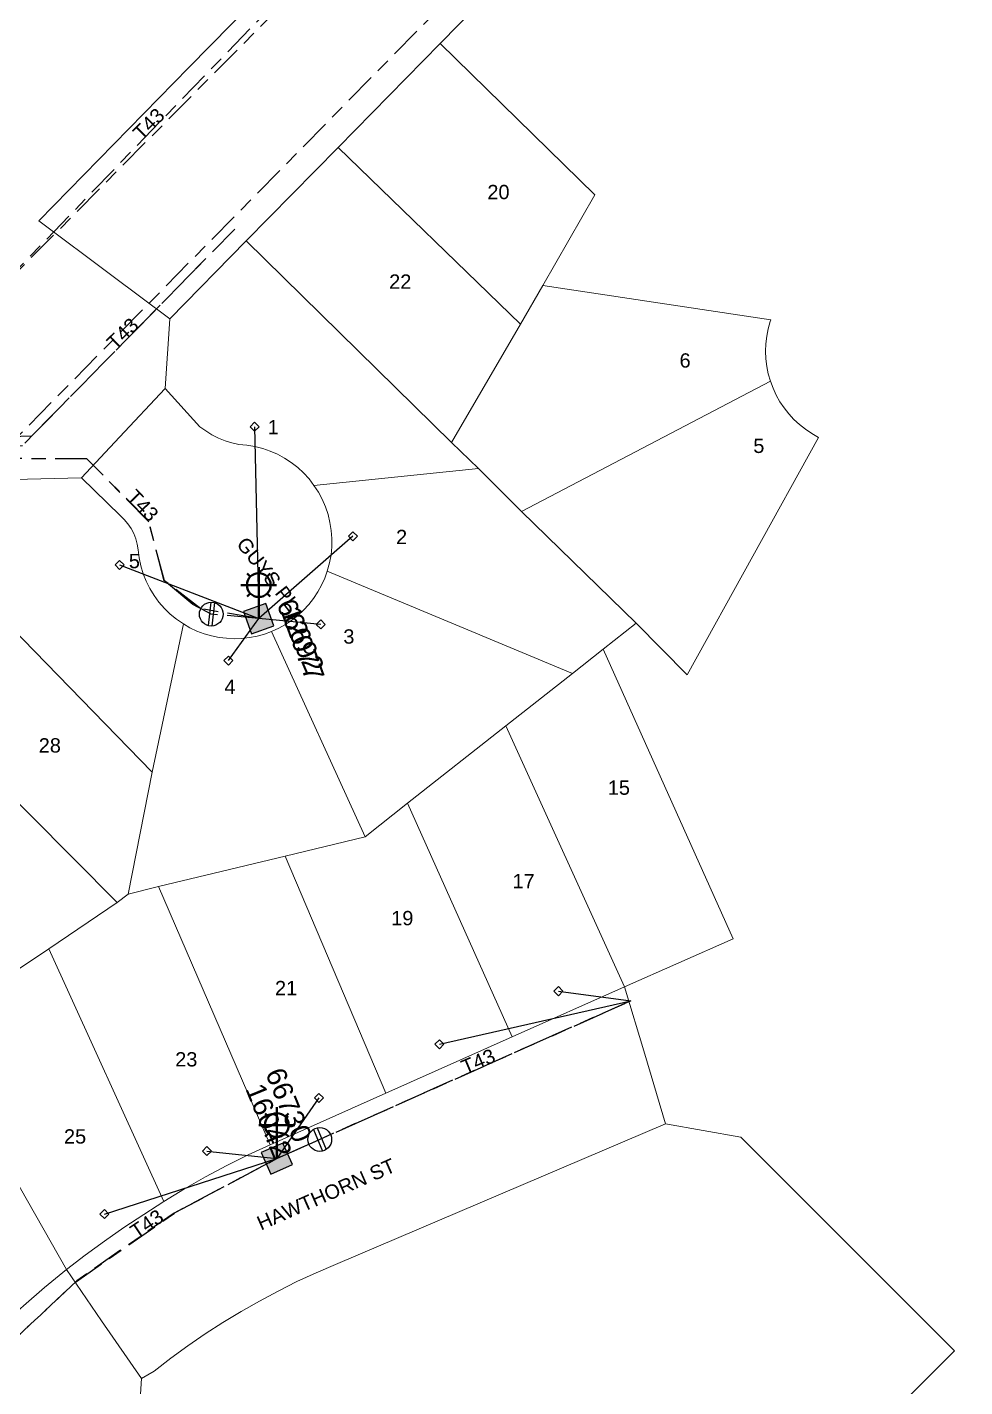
# Model space of a CAD drawing. Header units: metres. Extents: x 305584 to 306382, y 6248516 to 6249160.
# Drawn here: x 306253 to 306371.1, y 6248890.7 to 6249061.9 of the extents above; entities that cross this region are included whole.
import ezdxf
from ezdxf.enums import TextEntityAlignment as Align

# ---------------------------------------------------------------- set-up
doc = ezdxf.new("R2010")
doc.units = ezdxf.units.M
doc.linetypes.add('Cable Exist UG', pattern=[8.2, 4, -1.2, 1.8, -1.2])
doc.layers.get('0').update_dxf_attribs({"color": 6})
doc.layers.add('Cadastre Land Parcels_SP_EXT', color=9, linetype='Continuous', lineweight=5)
doc.layers.add('Cadastre Roads_SP_EXT', color=9, linetype='Continuous', lineweight=5)
for name, color, linetype in [('Equip_LV_EXT', 7, 'Continuous'), ('Equip_SP_SL_EXT', 7, 'Continuous'), ('Mains_HV_EXT', 7, 'Continuous'), ('Mains_LV_EXT', 7, 'Continuous'), ('Mains_SL_EXT', 7, 'Continuous'), ('Services_SP_EXT', 7, 'Continuous'), ('SupportsUG_SP_LV_SL_EXT', 7, 'Continuous')]:
    doc.layers.add(name, color=color, linetype=linetype)
doc.layers.get('0').freeze()
doc.styles.add('COLUMN_LABEL', font='arial.ttf')
doc.styles.add('iecARIAL', font='arial.ttf', dxfattribs={"height": 2})
doc.styles.add('POLE_LABEL', font='arial.ttf')
doc.styles.get("Standard").update_dxf_attribs({"font": 'arial.ttf'})

# ---------------------------------------------------------------- blocks, each defined once
blk = doc.blocks.new('COLUMN_EXT')
blk.add_hatch(color=256).paths.add_polyline_path([(-1.49, 1.48), (-1.49, -1.49), (1.48, -1.49), (1.48, 1.48)])
blk.add_lwpolyline([(-1.49, -1.49), (1.48, -1.49), (1.48, 1.48), (-1.49, 1.48)], close=True)
for tag, height, style, flags, p in [('ASSET_NUM', 2.5, 'COLUMN_LABEL', 8, (2, 2)), ('STRUCTURE_PLANT_NUMBER', 0.2, 'POLE_LABEL', 9, (1.81, 0.03)), ('STREET_CODE', 0.2, 'COLUMN_LABEL', 9, (1.81, -0.2))]:
    blk.add_attdef(tag, text='', height=height, dxfattribs=dict(style=style, flags=flags)).set_placement(p, align=Align.MIDDLE_LEFT)
at = {"flags": 9}
for tag, p in [('COLUMN_TYPE', (1.81, -0.4)), ('OWNED_BY', (1.81, -0.6)), ('STATE', (1.81, -0.8)), ('USAGE', (1.81, -1)), ('STREETNAME', (1.81, -1.6)), ('SUBURB', (1.81, -1.8)), ('LEGEND', (1.81, -1.2)), ('LOCATION', (1.81, -1.4)), ('NOTES', (1.81, -2))]:
    blk.add_attdef(tag, text='', height=0.2, dxfattribs=at).set_placement(p, align=Align.MIDDLE_LEFT)
at = {"flags": 1}
blk.add_attdef('Z', (1.81, -2.35), '', height=0.2, dxfattribs=at)
blk = doc.blocks.new('SL_LANTERN_EXT')
at = {"lineweight": 40}
for p, q in [((-1.46, 5.68), (-1.06, 5.28)), ((0, 1.97), (0, 6.47)), ((1.46, 5.68), (1.06, 5.28)), ((-2.25, 4.22), (2.25, 4.22)), ((-1.46, 2.76), (-1.06, 3.16)), ((0, 0), (0, 2.72)), ((1.46, 2.76), (1.06, 3.16))]:
    blk.add_line(p, q, dxfattribs=at)
blk.add_circle((0, 4.22), 1.5, dxfattribs=at)
at = {"style": 'iecARIAL', "flags": 8}
blk.add_attdef('ASSET_NUM', (1.5, 1.5), '', height=2.5, dxfattribs=at)
for tag, p, height, flags in [('OPERATING_VOLTAGE', (0.98, -1.65), 0.2, 9), ('ORIENTATION', (0.98, -1.85), 0.2, 9), ('CONSTRUCTED_VOLTAGE', (0.98, -0.65), 0.2, 9), ('CONTROL_TYPE', (0.98, -0.85), 0.2, 9), ('LANTERN_PURPOSE', (0.98, -1.05), 0.2, 9), ('LANTERN_TYPE', (0.98, -1.25), 0.2, 9), ('NO_PHASES', (0.98, -1.45), 0.2, 9), ('LNUMBER', (2.18, -3.25), 2.5, 8), ('OWNED_BY', (0.98, -2.05), 0.2, 9), ('STATE', (0.98, -2.25), 0.2, 9), ('USAGE', (0.98, -2.45), 0.2, 9), ('CEXIST', (0.98, -2.65), 0.2, 9), ('CNEW', (0.98, -2.85), 0.2, 9), ('CNUMBER', (0.98, -3.05), 0.2, 9), ('CREMOVE', (0.98, -3.25), 0.2, 9), ('CREPLACE', (0.98, -3.45), 0.2, 9), ('LKINGHEIGHT', (0.98, -3.65), 0.2, 9), ('LBRACKET', (0.98, -3.85), 0.2, 9), ('LBRACKETVOCAB', (0.98, -4.05), 0.2, 9), ('LCATEGORY', (0.98, -4.25), 0.2, 9), ('LCHARGE1', (0.98, -4.45), 0.2, 9), ('LCHARGE1PERCENT', (0.98, -4.65), 0.2, 9), ('LCHARGE2', (0.98, -4.85), 0.2, 9), ('LCHARGE2PERCENT', (0.98, -5.05), 0.2, 9), ('LCHARGE3', (0.98, -5.25), 0.2, 9), ('LCHARGE3PERCENT', (0.98, -5.45), 0.2, 9), ('LEXIST', (0.98, -5.65), 0.2, 9), ('LLAMP', (0.98, -5.85), 0.2, 9), ('LLAMPVOCAB', (0.98, -6.05), 0.2, 9), ('LMAST', (0.98, -6.25), 0.2, 9), ('LMASTVOCAB', (0.98, -6.45), 0.2, 9), ('LNEW', (0.98, -6.65), 0.2, 9), ('LANTNUMBER', (0.98, -6.85), 0.2, 9), ('LOUTREACH', (0.98, -7.25), 0.2, 9), ('LOUTREACHVOCAB', (0.98, -7.45), 0.2, 9), ('LRATECODE', (0.98, -7.65), 0.2, 9), ('LREMOVE', (0.98, -7.85), 0.2, 9), ('LREPLACE', (0.98, -8.05), 0.2, 9), ('LTYPE', (0.98, -8.25), 0.2, 9), ('LTYPEVOCAB', (0.98, -8.45), 0.2, 9), ('LEGEND', (0.98, -8.65), 0.2, 9), ('STREETNAME', (0.98, -9.25), 0.2, 9), ('SUBURB', (0.98, -9.45), 0.2, 1), ('LOCATION', (0.98, -8.85), 0.2, 9), ('NOTES', (0.98, -9.05), 0.2, 9)]:
    blk.add_attdef(tag, p, '', height=height, dxfattribs=dict(flags=flags))
blk = doc.blocks.new('CCP_EXT')
at = {"flags": 9}
for tag, p in [('STATE', (0, -1.8)), ('LIFE_SUPPORT', (0, -1.6)), ('NOTES', (0, -2))]:
    blk.add_attdef(tag, text='', height=0.2, dxfattribs=at).set_placement(p, align=Align.MIDDLE_LEFT)
blk.add_wipeout([(0, 0.57), (0.57, 0), (0, -0.57), (-0.57, 0)])
blk.add_lwpolyline([(-0.57, 0), (0, 0.57), (0.57, 0), (0, -0.57), (-0.57, 0)])
at = {"flags": 1}
blk.add_attdef('Z', (0, 0), '', height=0.2, dxfattribs=at)
at = {"flags": 9}
for tag, p in [('CCP_TYPE', (0, 0)), ('CONSTRUCTED_VOLTAGE', (0, -0.2)), ('OPERATING_VOLTAGE', (0, -0.6)), ('ORIENTATION', (0, -0.8)), ('OWNED_BY', (0, -1)), ('NO_PHASES', (0, -0.4)), ('USAGE', (0, -1.2)), ('LEGEND', (0, -1.4))]:
    blk.add_attdef(tag, text='', height=0.2, dxfattribs=at).set_placement(p, align=Align.MIDDLE_LEFT)
blk = doc.blocks.new('LV_UG_LINKS_CLOSED_EXT')
blk.add_wipeout([(-1.06, 1.06), (-1.18, 0.92), (-1.29, 0.76), (-1.37, 0.59), (-1.43, 0.42), (-1.48, 0.23), (-1.49, 0.05), (-1.49, -0.14), (-1.46, -0.33), (-1.41, -0.51), (-1.33, -0.68), (-1.24, -0.84), (-1.12, -0.99), (-0.99, -1.12), (-0.84, -1.24), (-0.68, -1.33), (-0.51, -1.41), (-0.33, -1.46), (-0.14, -1.49), (0.05, -1.49), (0.23, -1.48), (0.42, -1.43), (0.59, -1.37), (0.76, -1.29), (0.92, -1.18), (1.06, -1.06), (1.18, -0.92), (1.29, -0.76), (1.37, -0.59), (1.43, -0.42), (1.48, -0.23), (1.49, -0.05), (1.49, 0.14), (1.46, 0.33), (1.41, 0.51), (1.33, 0.68), (1.24, 0.84), (1.12, 0.99), (0.99, 1.12), (0.84, 1.24), (0.68, 1.33), (0.51, 1.41), (0.33, 1.46), (0.14, 1.49), (-0.05, 1.49), (-0.23, 1.48), (-0.42, 1.43), (-0.59, 1.37), (-0.76, 1.29), (-0.92, 1.18)])
for p, q in [((-0.25, -1.48), (-0.25, 1.48)), ((0.25, -1.48), (0.25, 1.48))]:
    blk.add_line(p, q)
blk.add_circle((0, 0), 1.5)
at = {"flags": 9}
for tag, p in [('ACTUAL_STATUS', (0, 0)), ('CONSTRUCTED_VOLTAGE', (0, -0.2)), ('OPERATING_VOLTAGE', (0, -0.6)), ('ORIENTATION', (0, -0.8)), ('STATE', (0, -1)), ('SWITCH_TYPE', (0, -1.2)), ('NO_PHASES', (0, -0.4)), ('USAGE', (0, -1.4)), ('NOTES', (0, -1.6))]:
    blk.add_attdef(tag, text='', height=0.2, dxfattribs=at).set_placement(p, align=Align.MIDDLE_LEFT)
at = {"flags": 1}
blk.add_attdef('Z', (0, 0), '', height=0.2, dxfattribs=at)

msp = doc.modelspace()

# ---------------------------------------------------------------- linework, layer by layer
at = {"layer": 'Cadastre Land Parcels_SP_EXT', "linetype": 'Continuous'}
for points in [[(306318, 6249029.37), (306324.54, 6249040.79), (306305.03, 6249059.86), (306292.19, 6249046.78), (306315.17, 6249024.51), (306318, 6249029.37)], [(306315.17, 6249024.51), (306292.19, 6249046.78), (306280.62, 6249035), (306306.49, 6249009.64), (306315.17, 6249024.51)], [(306306.49, 6249009.64), (306280.62, 6249035), (306271, 6249025.2), (306270.39, 6249016.44), (306274.79, 6249011.61), (306275.52, 6249011.07), (306276.3, 6249010.59), (306277.11, 6249010.18), (306277.95, 6249009.84), (306278.81, 6249009.57), (306279.7, 6249009.37), (306280.71, 6249009.28), (306281.71, 6249009.11), (306282.69, 6249008.87), (306283.64, 6249008.54), (306284.57, 6249008.13), (306285.46, 6249007.65), (306286.3, 6249007.09), (306287.1, 6249006.47), (306287.84, 6249005.78), (306288.53, 6249005.04), (306289.15, 6249004.22), (306309.87, 6249006.33), (306306.49, 6249009.64)], [(306346.68, 6249025.06), (306318, 6249029.37), (306315.17, 6249024.51), (306306.49, 6249009.64), (306309.87, 6249006.33), (306315.28, 6249000.95), (306346.64, 6249017.35), (306346.38, 6249018.27), (306346.19, 6249019.2), (306346.08, 6249020.15), (306346.04, 6249021.11), (306346.07, 6249022.06), (306346.18, 6249023.01), (306346.36, 6249023.95), (306346.61, 6249024.86), (306346.68, 6249025.06)], [(306352.7, 6249010.27), (306351.85, 6249010.74), (306351.06, 6249011.28), (306350.31, 6249011.87), (306349.61, 6249012.51), (306348.97, 6249013.22), (306348.37, 6249013.97), (306347.84, 6249014.76), (306347.38, 6249015.59), (306346.98, 6249016.46), (306346.64, 6249017.35), (306315.28, 6249000.95), (306329.72, 6248986.87), (306336.17, 6248980.36), (306352.7, 6249010.27)], [(306315.28, 6249000.95), (306309.87, 6249006.33), (306289.15, 6249004.22), (306289.71, 6249003.38), (306290.19, 6249002.47), (306290.6, 6249001.53), (306290.93, 6249000.56), (306291.17, 6248999.56), (306291.33, 6248998.54), (306291.41, 6248997.52), (306291.4, 6248996.49), (306291.3, 6248995.47), (306291.12, 6248994.46), (306290.83, 6248993.42), (306321.7, 6248980.54), (306325.57, 6248983.61), (306329.72, 6248986.87), (306315.28, 6249000.95)], [(306272.73, 6248986.77), (306271.85, 6248987.36), (306271.05, 6248988.01), (306270.31, 6248988.73), (306269.63, 6248989.5), (306269.02, 6248990.34), (306268.48, 6248991.22), (306268.02, 6248992.14), (306267.64, 6248993.1), (306267.34, 6248994.08), (306267.12, 6248995.09), (306266.99, 6248996.12), (306266.89, 6248996.82), (306266.7, 6248997.5), (306266.44, 6248998.17), (306266.11, 6248998.8), (306265.72, 6248999.39), (306265.26, 6248999.93), (306264.74, 6249000.42), (306259.87, 6249005.17), (306251.36, 6249004.98), (306242.05, 6248995.53), (306268.79, 6248968.12), (306272.73, 6248986.77)], [(306265.76, 6248952.76), (306268.79, 6248968.12), (306242.05, 6248995.53), (306231.45, 6248984.8), (306264.37, 6248951.7), (306265.76, 6248952.76)], [(306321.7, 6248980.54), (306290.83, 6248993.42), (306290.52, 6248992.55), (306290.12, 6248991.66), (306289.65, 6248990.81), (306289.11, 6248989.99), (306288.51, 6248989.23), (306287.85, 6248988.51), (306287.13, 6248987.85), (306286.37, 6248987.24), (306285.56, 6248986.7), (306284.71, 6248986.23), (306283.79, 6248985.81), (306295.58, 6248959.96), (306300.95, 6248964.19), (306313.31, 6248973.95), (306321.7, 6248980.54)], [(306283.79, 6248985.81), (306282.91, 6248985.5), (306281.98, 6248985.24), (306281.03, 6248985.05), (306280.07, 6248984.95), (306279.11, 6248984.91), (306278.14, 6248984.96), (306277.19, 6248985.08), (306276.24, 6248985.27), (306275.31, 6248985.54), (306274.41, 6248985.88), (306273.53, 6248986.29), (306272.73, 6248986.77), (306268.79, 6248968.12), (306265.76, 6248952.76), (306269.57, 6248953.69), (306285.54, 6248957.54), (306295.58, 6248959.96), (306283.79, 6248985.81)], [(306255.74, 6248945.88), (306264.37, 6248951.7), (306231.45, 6248984.8), (306220.71, 6248973.87), (306251.54, 6248943.05), (306255.74, 6248945.88)], [(306341.96, 6248947.13), (306325.57, 6248983.61), (306321.7, 6248980.54), (306313.31, 6248973.95), (306328.26, 6248941.06), (306341.96, 6248947.13)], [(306328.26, 6248941.06), (306313.31, 6248973.95), (306300.95, 6248964.19), (306314.1, 6248934.77), (306328.26, 6248941.06)], [(306314.1, 6248934.77), (306300.95, 6248964.19), (306295.58, 6248959.96), (306285.54, 6248957.54), (306298.22, 6248927.67), (306314.1, 6248934.77)], [(306298.22, 6248927.67), (306285.54, 6248957.54), (306269.57, 6248953.69), (306283.64, 6248921.18), (306298.22, 6248927.67)], [(306283.64, 6248921.18), (306269.57, 6248953.69), (306265.76, 6248952.76), (306264.37, 6248951.7), (306255.74, 6248945.88), (306270.26, 6248914.03), (306272.86, 6248915.62), (306275.48, 6248917.13), (306278.16, 6248918.56), (306280.88, 6248919.92), (306283.64, 6248921.18)], [(306270.26, 6248914.03), (306255.74, 6248945.88), (306251.54, 6248943.05), (306240.81, 6248935.82), (306244.23, 6248929.59), (306257.96, 6248905.47), (306260.33, 6248907.29), (306262.76, 6248909.06), (306265.22, 6248910.77), (306267.73, 6248912.42), (306270.26, 6248914.03)], [(306257.96, 6248905.47), (306244.23, 6248929.59), (306226.5, 6248911.4), (306226.62, 6248911.28), (306244.86, 6248893.63), (306247.37, 6248896.11), (306249.93, 6248898.54), (306252.55, 6248900.91), (306255.21, 6248903.23), (306257.96, 6248905.47)]]:
    msp.add_lwpolyline(points, close=True, dxfattribs=at)
msp.add_lwpolyline([(306327.13, 6248852.48), (306369.85, 6248895.24), (306342.93, 6248922.16), (306342.93, 6248922.16), (306333.45, 6248923.83), (306291.86, 6248906.12), (306289.42, 6248905.07), (306287.01, 6248903.95), (306284.63, 6248902.76), (306282.28, 6248901.51), (306279.97, 6248900.19), (306277.69, 6248898.81), (306275.46, 6248897.37), (306273.27, 6248895.86), (306271.12, 6248894.3), (306269.01, 6248892.67), (306267.42, 6248891.74), (306266.92, 6248883.76)], dxfattribs=at)
at = {"layer": 'Cadastre Roads_SP_EXT', "linetype": 'Continuous'}
msp.add_lwpolyline([(306332.22, 6249087.56), (306321.69, 6249093.43), (306313.65, 6249097.91), (306305.48, 6249089.57), (306294.64, 6249078.5), (306284.1, 6249067.74), (306273.4, 6249056.82), (306254.51, 6249037.54), (306263.71, 6249030.66), (306271, 6249025.2), (306280.62, 6249035), (306292.19, 6249046.78), (306305.03, 6249059.86), (306319.31, 6249074.41), (306332.22, 6249087.56)], close=True, dxfattribs=at)

# ---------------------------------------------------------------- block references
at = {"layer": 'Equip_SP_SL_EXT'}
ref = msp.add_blockref('SL_LANTERN_EXT', (306282.19, 6248987.45), dxfattribs=at)
ref.add_attrib('ASSET_NUM', '66692', dxfattribs={"layer": '0', "height": 2.5, "rotation": 293.3717, "style": 'iecARIAL'}).set_placement((306283.7, 6248988.95), align=Align.BOTTOM_LEFT)
ref = msp.add_blockref('SL_LANTERN_EXT', (306284.47, 6248919.45), dxfattribs=at)
ref.add_attrib('ASSET_NUM', '66730', dxfattribs={"layer": '0', "height": 2.5, "rotation": 292.2552, "style": 'iecARIAL'}).set_placement((306285.97, 6248920.95), align=Align.BOTTOM_RIGHT)
at = {"layer": 'SupportsUG_SP_LV_SL_EXT'}
ref = msp.add_blockref('COLUMN_EXT', (306282.19, 6248987.45), dxfattribs=dict(at, rotation=19.87099484627281))
ref.add_attrib('ASSET_NUM', '12077', dxfattribs={"layer": '0', "height": 2.5, "rotation": 289.8348, "style": 'COLUMN_LABEL'}).set_placement((306284.2, 6248988.2), align=Align.BOTTOM_LEFT)
ref = msp.add_blockref('COLUMN_EXT', (306284.47, 6248919.45), dxfattribs=dict(at, rotation=203.4932314589268))
ref.add_attrib('ASSET_NUM', '16042', dxfattribs={"layer": '0', "height": 2.5, "rotation": 292.2552, "style": 'COLUMN_LABEL'}).set_placement((306286.47, 6248920.2), align=Align.TOP_RIGHT)

# ---------------------------------------------------------------- texts
at = {"layer": 'Cadastre Land Parcels_SP_EXT'}
for s, p in [('20', (306310.99, 6249040.26)), ('22', (306298.62, 6249028.98)), ('6', (306335.2, 6249019.05)), ('1', (306283.32, 6249010.65)), ('5', (306344.49, 6249008.3)), ('2', (306299.49, 6248996.82)), ('5', (306265.83, 6248993.79)), ('3', (306292.85, 6248984.29)), ('4', (306277.87, 6248977.96)), ('28', (306254.48, 6248970.58)), ('15', (306326.16, 6248965.26)), ('17', (306314.16, 6248953.49)), ('19', (306298.88, 6248948.83)), ('21', (306284.24, 6248940.02)), ('23', (306271.67, 6248931.05)), ('25', (306257.66, 6248921.34))]:
    msp.add_text(s, height=1.8, dxfattribs=at).set_placement(p)
at = {"layer": 'Cadastre Roads_SP_EXT'}
for s, rotation, p in [('GUYS PL', 308.2003, (306279.29, 6248996.8)), ('HAWTHORN ST', 23.704, (306282.47, 6248910.37))]:
    msp.add_text(s, height=1.8, rotation=rotation, dxfattribs=at).set_placement(p)
at = {"layer": 'Mains_LV_EXT'}
for rotation, p in [(44.876, (306267.43, 6249047.57)), (44.4095, (306264.13, 6249021.17)), (313.6492, (306265.44, 6249002.64)), (22.9025, (306308.19, 6248930.02)), (33.6555, (306266.79, 6248909.28))]:
    msp.add_text('T43', height=1.8, rotation=rotation, dxfattribs=at).set_placement(p)

# ---------------------------------------------------------------- next in the draw order: block references
at = {"layer": 'Services_SP_EXT'}
for p in [(306281.68, 6249011.61), (306294.05, 6248997.82), (306264.67, 6248994.21), (306290, 6248986.72), (306278.37, 6248982.16), (306319.94, 6248940.53), (306304.95, 6248933.85), (306289.77, 6248927.08), (306275.67, 6248920.4), (306262.76, 6248912.47)]:
    msp.add_blockref('CCP_EXT', p, dxfattribs=at)

# ---------------------------------------------------------------- next in the draw order: linework, layer by layer
at = {"layer": 'Cadastre Roads_SP_EXT', "linetype": 'Continuous'}
for points in [[(306289.15, 6249004.22), (306288.53, 6249005.04), (306287.84, 6249005.78), (306287.1, 6249006.47), (306286.3, 6249007.09), (306285.46, 6249007.65), (306284.57, 6249008.13), (306283.64, 6249008.54), (306282.69, 6249008.87), (306281.71, 6249009.11), (306280.71, 6249009.28), (306279.7, 6249009.37), (306278.81, 6249009.57), (306277.95, 6249009.84), (306277.11, 6249010.18), (306276.3, 6249010.59), (306275.52, 6249011.07), (306274.79, 6249011.61), (306270.39, 6249016.44), (306264.64, 6249010.28), (306259.87, 6249005.17), (306264.74, 6249000.42), (306265.26, 6248999.93), (306265.72, 6248999.39), (306266.11, 6248998.8), (306266.44, 6248998.17), (306266.7, 6248997.5), (306266.89, 6248996.82), (306266.99, 6248996.12), (306267.12, 6248995.09), (306267.34, 6248994.08), (306267.64, 6248993.1), (306268.02, 6248992.14), (306268.48, 6248991.22), (306269.02, 6248990.34), (306269.63, 6248989.5), (306270.31, 6248988.73), (306271.05, 6248988.01), (306271.85, 6248987.36), (306272.73, 6248986.77), (306273.53, 6248986.29), (306274.41, 6248985.88), (306275.31, 6248985.54), (306276.24, 6248985.27), (306277.19, 6248985.08), (306278.14, 6248984.96), (306279.11, 6248984.91), (306280.07, 6248984.95), (306281.03, 6248985.05), (306281.98, 6248985.24), (306282.91, 6248985.5), (306283.79, 6248985.81), (306284.71, 6248986.23), (306285.56, 6248986.7), (306286.37, 6248987.24), (306287.13, 6248987.85), (306287.85, 6248988.51), (306288.51, 6248989.23), (306289.11, 6248989.99), (306289.65, 6248990.81), (306290.12, 6248991.66), (306290.52, 6248992.55), (306290.83, 6248993.42), (306291.12, 6248994.46), (306291.3, 6248995.47), (306291.4, 6248996.49), (306291.41, 6248997.52), (306291.33, 6248998.54), (306291.17, 6248999.56), (306290.93, 6249000.56), (306290.6, 6249001.53), (306290.19, 6249002.47), (306289.71, 6249003.38), (306289.15, 6249004.22)], [(306333.45, 6248923.83), (306330.81, 6248932.58), (306328.26, 6248941.06), (306314.1, 6248934.77), (306298.22, 6248927.67), (306283.64, 6248921.18), (306280.88, 6248919.92), (306278.16, 6248918.56), (306275.48, 6248917.13), (306272.86, 6248915.62), (306270.26, 6248914.03), (306267.73, 6248912.42), (306265.22, 6248910.77), (306262.76, 6248909.06), (306260.33, 6248907.29), (306257.96, 6248905.47), (306262.4, 6248899.03), (306267.42, 6248891.74), (306269.01, 6248892.67), (306271.12, 6248894.3), (306273.27, 6248895.86), (306275.46, 6248897.37), (306277.69, 6248898.81), (306279.97, 6248900.19), (306282.28, 6248901.51), (306284.63, 6248902.76), (306287.01, 6248903.95), (306289.42, 6248905.07), (306291.86, 6248906.12), (306333.45, 6248923.83)]]:
    msp.add_lwpolyline(points, close=True, dxfattribs=at)
at = {"layer": 'Mains_LV_EXT', "linetype": 'Cable Exist UG'}
msp.add_lwpolyline([(306284.47, 6248919.45), (306271.53, 6248912.57), (306259.28, 6248904.07), (306242.8, 6248888.57), (306193.35, 6248936.53), (306191.19, 6248934.65), (306186.31, 6248933.21)], dxfattribs=at)
at = {"layer": 'Mains_SL_EXT', "linetype": 'Cable Exist UG'}
msp.add_lwpolyline([(306194.71, 6248928.33), (306212.47, 6248918.98), (306243.28, 6248889.03), (306259.1, 6248903.9), (306271.66, 6248912.64), (306284.47, 6248919.45)], dxfattribs=at)
at = {"layer": 'Services_SP_EXT'}
for points in [[(306281.68, 6249011.61), (306282.19, 6248987.45)], [(306294.05, 6248997.82), (306282.19, 6248987.45)], [(306290, 6248986.72), (306282.19, 6248987.45)], [(306319.94, 6248940.53), (306329.07, 6248939.32)], [(306304.95, 6248933.85), (306329.07, 6248939.32)], [(306275.67, 6248920.4), (306284.47, 6248919.45)], [(306262.76, 6248912.47), (306284.47, 6248919.45)]]:
    msp.add_lwpolyline(points, dxfattribs=at)

# ---------------------------------------------------------------- next in the draw order: block references
at = {"layer": 'Equip_LV_EXT'}
for p, rotation in [((306276.22, 6248988.01), 173.4995638818729), ((306289.88, 6248921.86), 202.8300646420512)]:
    msp.add_blockref('LV_UG_LINKS_CLOSED_EXT', p, dxfattribs=dict(at, rotation=rotation))

# ---------------------------------------------------------------- next in the draw order: linework, layer by layer
at = {"layer": 'Mains_HV_EXT', "linetype": 'Cable Exist UG'}
msp.add_lwpolyline([(306371.13, 6249131.52), (306181.51, 6248938.94)], dxfattribs=at)
at = {"layer": 'Mains_LV_EXT', "linetype": 'Cable Exist UG'}
for points in [[(306296.78, 6249076.49), (306237.62, 6249016.84), (306247.49, 6249009.67), (306225.74, 6248987.65), (306227.18, 6248986.19), (306185.03, 6248943.34), (306189.94, 6248938.47), (306186.31, 6248933.21)], [(306274.87, 6249032.1), (306252.42, 6249009.22), (306249.69, 6249009.09), (306228.46, 6248987.74), (306230.02, 6248986.3)], [(306276.22, 6248988.01), (306273.88, 6248989.22), (306270.29, 6248992.22), (306268.3, 6248999.76), (306260.56, 6249007.56), (306250.54, 6249007.59), (306234.06, 6248990.73)], [(306282.19, 6248987.45), (306276.22, 6248988.01)], [(306329.07, 6248939.32), (306289.88, 6248921.86)], [(306289.88, 6248921.86), (306284.47, 6248919.45)]]:
    msp.add_lwpolyline(points, dxfattribs=at)
at = {"layer": 'Mains_SL_EXT', "linetype": 'Cable Exist UG'}
for points in [[(306194.71, 6248928.33), (306187.53, 6248949.58), (306220.78, 6248983.06), (306220.68, 6248988.09), (306244.78, 6249013.53), (306244.08, 6249023.45), (306296.06, 6249077.19)], [(306279.19, 6249036.49), (306253.55, 6249010.4), (306247.84, 6249010.23), (306232.03, 6248994.17), (306230.02, 6248986.3)], [(306282.19, 6248987.45), (306274.91, 6248988.68), (306270.31, 6248992.21), (306268.33, 6248999.63), (306260.56, 6249007.56), (306250.67, 6249007.59), (306230.02, 6248986.3)], [(306284.47, 6248919.45), (306328.84, 6248939.22)]]:
    msp.add_lwpolyline(points, dxfattribs=at)
at = {"layer": 'Services_SP_EXT'}
for points in [[(306264.67, 6248994.21), (306282.19, 6248987.45)], [(306278.37, 6248982.16), (306282.19, 6248987.45)], [(306289.77, 6248927.08), (306284.47, 6248919.45)]]:
    msp.add_lwpolyline(points, dxfattribs=at)

doc.saveas('drawing.dxf')
